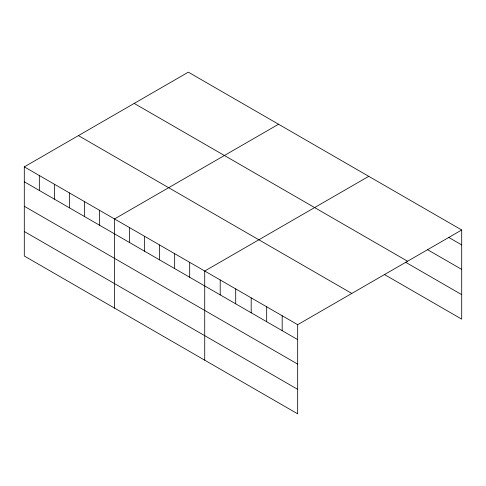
<?xml version="1.0" encoding="UTF-8"?>
<svg xmlns="http://www.w3.org/2000/svg" width="486" height="486" viewBox="0 0 486 486"><rect width="100%" height="100%" fill="white"/><g stroke="black" fill="none" stroke-linecap="round" stroke-linejoin="round"><path stroke-width="0.73" d="M24.3 166.862L297.669 324.691L297.669 413.841L24.3 256.007L24.3 166.862L188.331 72.159L461.7 229.993L461.7 319.138L384.244 274.42M278.545 124.246L114.514 218.949L114.514 308.094M368.752 176.327L204.721 271.03L204.721 360.175M297.669 324.691L461.7 229.993M448.791 237.454L461.7 244.908M427.492 249.652L461.7 269.402M134.203 103.415L407.572 261.243M405.543 262.221L461.7 294.644M78.428 135.612L351.797 293.441M24.3 181.782L297.669 339.611M24.3 206.277L297.669 364.105M24.3 231.512L297.669 389.341M282.178 315.748L282.178 330.668M266.686 306.806L266.686 321.726M251.195 297.863L251.195 312.784M235.704 288.921L235.704 303.835M220.213 279.972L220.213 294.893M189.686 262.349L189.686 277.269M174.656 253.668L174.656 268.588M159.621 244.987L159.621 259.907M144.585 236.305L144.585 251.226M129.549 227.63L129.549 242.544M99.478 210.268L99.478 225.188M84.443 201.587L84.443 216.507M69.407 192.906L69.407 207.826M54.371 184.224L54.371 199.145M39.336 175.543L39.336 190.463"/></g></svg>
